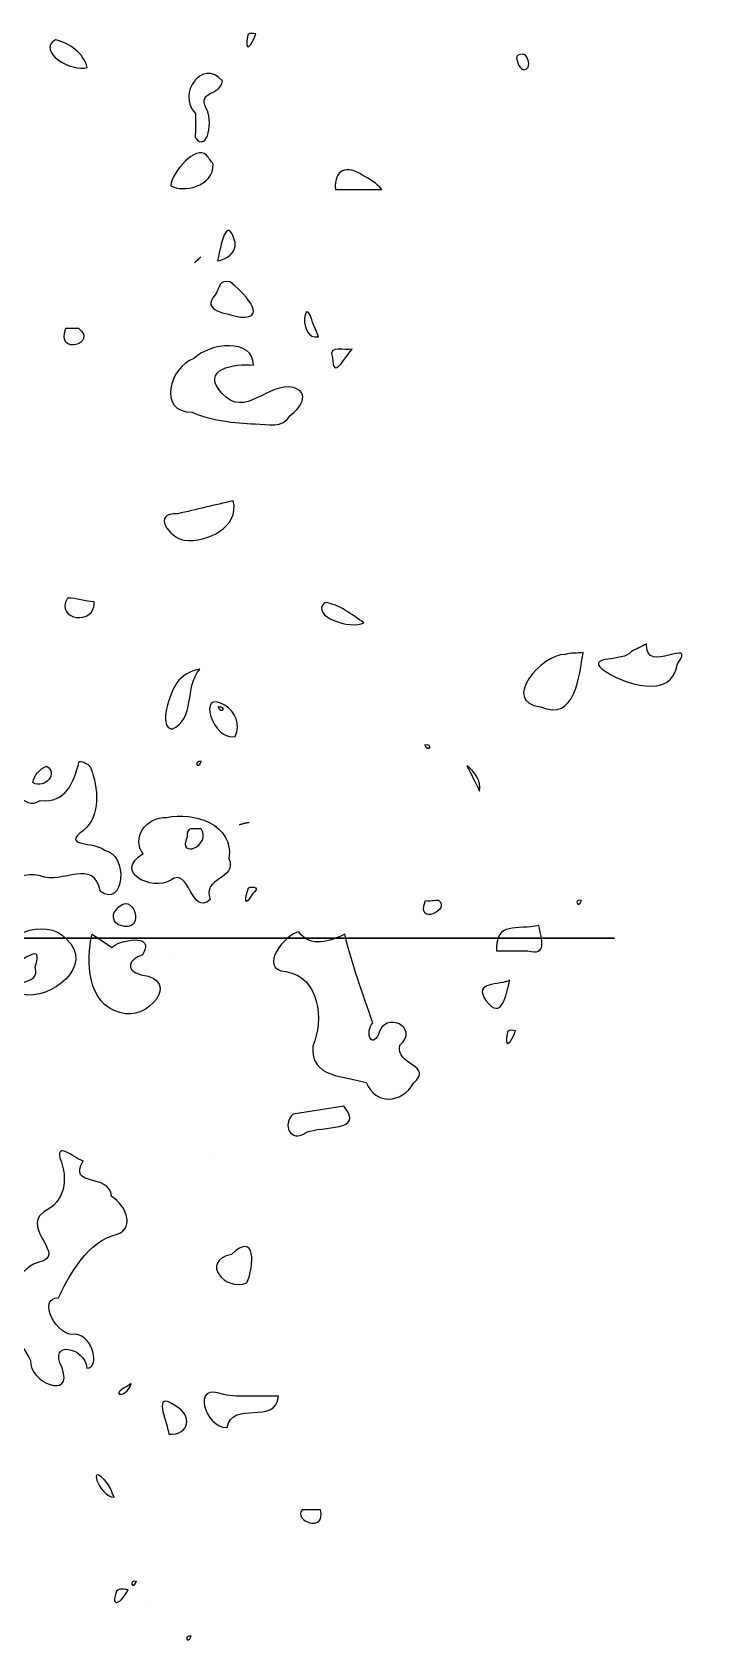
# Model space of a CAD drawing. Header units: centimetres. Extents: x -10.8 to 7.1, y -6.8 to 6.6.
# Drawn here: x 6.189 to 7.13, y -3.437 to -1.151 of the extents above; entities that cross this region are included whole.
import ezdxf

# ---------------------------------------------------------------- set-up
doc = ezdxf.new("R2010")
doc.units = ezdxf.units.CM
doc.header["$MEASUREMENT"] = 0
doc.layers.add('Layer 1', color=7, linetype='Continuous')

msp = doc.modelspace()

# ---------------------------------------------------------------- linework, layer by layer
at = {"layer": 'Layer 1'}
for points, knots in [([(6.26644, -1.20093), (6.245, -1.20843), (6.19339, -1.1776), (6.22166, -1.16156), (6.22166, -1.16156), (6.24145, -1.16687), (6.26095, -1.18016), (6.26644, -1.20093)], [0, 0, 0, 0, 0.3333333, 0.3333333, 0.3333333, 0.3333333, 1, 1, 1, 1]), ([(6.50512, -1.15322), (6.49873, -1.17054), (6.48858, -1.18291), (6.49355, -1.15484), (6.49355, -1.15484), (6.49598, -1.15103), (6.50165, -1.15318), (6.50512, -1.15322)], [0, 0, 0, 0, 0.3333333, 0.3333333, 0.3333333, 0.3333333, 1, 1, 1, 1]), ([(6.4195, -1.26626), (6.39211, -1.23836), (6.43003, -1.1871), (6.45761, -1.22003), (6.45761, -1.22003), (6.45587, -1.24166), (6.42223, -1.23206), (6.43478, -1.25912), (6.43478, -1.25912), (6.44475, -1.273), (6.43777, -1.32316), (6.41889, -1.30035), (6.41889, -1.30035), (6.42001, -1.2889), (6.41969, -1.27772), (6.41951, -1.26626), (6.41951, -1.26626), (6.41951, -1.26626), (6.4195, -1.26626), (6.4195, -1.26626)], [0, 0, 0, 0, 0.1666667, 0.1666667, 0.1666667, 0.1666667, 0.3333333, 0.3333333, 0.3333333, 0.3333333, 0.5, 0.5, 0.5, 0.5, 0.6666667, 0.6666667, 0.6666667, 0.6666667, 1, 1, 1, 1]), ([(6.88622, -1.18277), (6.90012, -1.20236), (6.88022, -1.21502), (6.87464, -1.19074), (6.87464, -1.19074), (6.87082, -1.18209), (6.88092, -1.18115), (6.88622, -1.18277)], [0, 0, 0, 0, 0.3333333, 0.3333333, 0.3333333, 0.3333333, 1, 1, 1, 1]), ([(6.44472, -1.33782), (6.44529, -1.37026), (6.40128, -1.37877), (6.38469, -1.36847), (6.38469, -1.36847), (6.38636, -1.34848), (6.4202, -1.31037), (6.43506, -1.32494), (6.43506, -1.32494), (6.43828, -1.32923), (6.4415, -1.33353), (6.44472, -1.33782)], [0, 0, 0, 0, 0.25, 0.25, 0.25, 0.25, 0.5, 0.5, 0.5, 0.5, 1, 1, 1, 1]), ([(6.68328, -1.3736), (6.68328, -1.3736), (6.61768, -1.3736), (6.61768, -1.3736), (6.61768, -1.3736), (6.61518, -1.34507), (6.63417, -1.33834), (6.65625, -1.35404), (6.65625, -1.35404), (6.6664, -1.35875), (6.67573, -1.36532), (6.68328, -1.3736)], [0, 0, 0, 0, 0.25, 0.25, 0.25, 0.25, 0.5, 0.5, 0.5, 0.5, 1, 1, 1, 1]), ([(6.45077, -1.47498), (6.45502, -1.45476), (6.46365, -1.4059), (6.47558, -1.44879), (6.47558, -1.44879), (6.47764, -1.4634), (6.46352, -1.47313), (6.45077, -1.47498)], [0, 0, 0, 0, 0.3333333, 0.3333333, 0.3333333, 0.3333333, 1, 1, 1, 1]), ([(6.46865, -1.5048), (6.48399, -1.51667), (6.52626, -1.55728), (6.48248, -1.55474), (6.48248, -1.55474), (6.46479, -1.54872), (6.42583, -1.54692), (6.4476, -1.52306), (6.4476, -1.52306), (6.45365, -1.51304), (6.45351, -1.50062), (6.46865, -1.50481), (6.46865, -1.50481), (6.46865, -1.50481), (6.46865, -1.5048), (6.46865, -1.5048)], [0, 0, 0, 0, 0.2, 0.2, 0.2, 0.2, 0.4, 0.4, 0.4, 0.4, 0.6, 0.6, 0.6, 0.6, 1, 1, 1, 1]), ([(6.59387, -1.58232), (6.56308, -1.58883), (6.57404, -1.51601), (6.58566, -1.56317), (6.58566, -1.56317), (6.5884, -1.56955), (6.59113, -1.57593), (6.59387, -1.58232)], [0, 0, 0, 0, 0.3333333, 0.3333333, 0.3333333, 0.3333333, 1, 1, 1, 1]), ([(6.23603, -1.5704), (6.22133, -1.61072), (6.28246, -1.5917), (6.25419, -1.5704), (6.25419, -1.5704), (6.24814, -1.57025), (6.24208, -1.57056), (6.23603, -1.5704)], [0, 0, 0, 0, 0.3333333, 0.3333333, 0.3333333, 0.3333333, 1, 1, 1, 1]), ([(6.41472, -1.68949), (6.36501, -1.68938), (6.38281, -1.62454), (6.41743, -1.61345), (6.41743, -1.61345), (6.43886, -1.59095), (6.50208, -1.58411), (6.50154, -1.62287), (6.50154, -1.62287), (6.47544, -1.61883), (6.42475, -1.62897), (6.45713, -1.66263), (6.45713, -1.66263), (6.49098, -1.69981), (6.52147, -1.64538), (6.5584, -1.65452), (6.5584, -1.65452), (6.58339, -1.66177), (6.56719, -1.68462), (6.55356, -1.69394), (6.55356, -1.69394), (6.54283, -1.71278), (6.52238, -1.7063), (6.50415, -1.70588), (6.50415, -1.70588), (6.47383, -1.70448), (6.44289, -1.70165), (6.41472, -1.68948), (6.41472, -1.68948), (6.41472, -1.68948), (6.41472, -1.68949), (6.41472, -1.68949)], [0, 0, 0, 0, 0.1111111, 0.1111111, 0.1111111, 0.1111111, 0.2222222, 0.2222222, 0.2222222, 0.2222222, 0.3333333, 0.3333333, 0.3333333, 0.3333333, 0.4444444, 0.4444444, 0.4444444, 0.4444444, 0.5555556, 0.5555556, 0.5555556, 0.5555556, 0.6666667, 0.6666667, 0.6666667, 0.6666667, 0.7777778, 0.7777778, 0.7777778, 0.7777778, 1, 1, 1, 1]), ([(6.64136, -1.60022), (6.6296, -1.6118), (6.61502, -1.64558), (6.61323, -1.61166), (6.61323, -1.61166), (6.60657, -1.5932), (6.63193, -1.60249), (6.64136, -1.60022)], [0, 0, 0, 0, 0.3333333, 0.3333333, 0.3333333, 0.3333333, 1, 1, 1, 1]), ([(6.47289, -1.81481), (6.48269, -1.85204), (6.43539, -1.87409), (6.40374, -1.8708), (6.40374, -1.8708), (6.38292, -1.86725), (6.35677, -1.83159), (6.39445, -1.83321), (6.39445, -1.83321), (6.42062, -1.82717), (6.44674, -1.82093), (6.47289, -1.81481)], [0, 0, 0, 0, 0.25, 0.25, 0.25, 0.25, 0.5, 0.5, 0.5, 0.5, 1, 1, 1, 1]), ([(6.27628, -1.95784), (6.27814, -1.99246), (6.22044, -1.98414), (6.23832, -1.95292), (6.23832, -1.95292), (6.25107, -1.95191), (6.26342, -1.95799), (6.27628, -1.95784)], [0, 0, 0, 0, 0.3333333, 0.3333333, 0.3333333, 0.3333333, 1, 1, 1, 1]), ([(6.65803, -1.98765), (6.63899, -1.9977), (6.58155, -1.97877), (6.60256, -1.95882), (6.60256, -1.95882), (6.62389, -1.96165), (6.64063, -1.97638), (6.65803, -1.98765)], [0, 0, 0, 0, 0.3333333, 0.3333333, 0.3333333, 0.3333333, 1, 1, 1, 1]), ([(7.05777, -2.01764), (7.05523, -2.06356), (7.13025, -2.0051), (7.1015, -2.04597), (7.1015, -2.04597), (7.09446, -2.09783), (7.02434, -2.07498), (6.99495, -2.05332), (6.99495, -2.05332), (6.97328, -2.03331), (7.02498, -2.04399), (7.03636, -2.02845), (7.03636, -2.02845), (7.04351, -2.02486), (7.05054, -2.02105), (7.05778, -2.01763), (7.05778, -2.01763), (7.05778, -2.01763), (7.05777, -2.01764), (7.05777, -2.01764)], [0, 0, 0, 0, 0.1666667, 0.1666667, 0.1666667, 0.1666667, 0.3333333, 0.3333333, 0.3333333, 0.3333333, 0.5, 0.5, 0.5, 0.5, 0.6666667, 0.6666667, 0.6666667, 0.6666667, 1, 1, 1, 1]), ([(6.96832, -2.02957), (6.96231, -2.06218), (6.9575, -2.12838), (6.9077, -2.10675), (6.9077, -2.10675), (6.85097, -2.09955), (6.90917, -2.03244), (6.94262, -2.03241), (6.94262, -2.03241), (6.95106, -2.03017), (6.95981, -2.03114), (6.96832, -2.02957)], [0, 0, 0, 0, 0.25, 0.25, 0.25, 0.25, 0.5, 0.5, 0.5, 0.5, 1, 1, 1, 1]), ([(6.4258, -2.05342), (6.40375, -2.07821), (6.41989, -2.1248), (6.38595, -2.13834), (6.38595, -2.13834), (6.36713, -2.13421), (6.38303, -2.08829), (6.39308, -2.07272), (6.39308, -2.07272), (6.40089, -2.06226), (6.41291, -2.05531), (6.4258, -2.05343), (6.4258, -2.05343), (6.4258, -2.05343), (6.4258, -2.05342), (6.4258, -2.05342)], [0, 0, 0, 0, 0.2, 0.2, 0.2, 0.2, 0.4, 0.4, 0.4, 0.4, 0.6, 0.6, 0.6, 0.6, 1, 1, 1, 1]), ([(6.47556, -2.14855), (6.44435, -2.15626), (6.42044, -2.08004), (6.46102, -2.10458), (6.46102, -2.10458), (6.476, -2.11338), (6.48407, -2.13239), (6.47556, -2.14855)], [0, 0, 0, 0, 0.3333333, 0.3333333, 0.3333333, 0.3333333, 1, 1, 1, 1]), ([(6.25517, -2.18433), (6.24671, -2.21439), (6.2371, -2.2431), (6.20001, -2.23949), (6.20001, -2.23949), (6.17328, -2.25653), (6.16388, -2.20917), (6.13436, -2.22899), (6.13436, -2.22899), (6.09915, -2.24148), (6.0586, -2.24401), (6.05467, -2.29083), (6.05467, -2.29083), (6.0443, -2.32066), (6.05928, -2.34446), (6.08907, -2.34431), (6.08907, -2.34431), (6.12203, -2.38501), (6.15986, -2.33603), (6.19959, -2.34615), (6.19959, -2.34615), (6.23141, -2.35931), (6.27648, -2.31972), (6.28494, -2.36854), (6.28494, -2.36854), (6.31846, -2.39254), (6.32571, -2.31579), (6.29062, -2.30974), (6.29062, -2.30974), (6.27732, -2.29694), (6.2279, -2.30568), (6.2612, -2.28184), (6.2612, -2.28184), (6.28586, -2.26092), (6.28184, -2.22098), (6.27146, -2.19371), (6.27146, -2.19371), (6.2681, -2.18818), (6.26183, -2.18391), (6.25518, -2.18434), (6.25518, -2.18434), (6.25518, -2.18434), (6.25517, -2.18433), (6.25517, -2.18433)], [0, 0, 0, 0, 0.0833333, 0.0833333, 0.0833333, 0.0833333, 0.1666667, 0.1666667, 0.1666667, 0.1666667, 0.25, 0.25, 0.25, 0.25, 0.3333333, 0.3333333, 0.3333333, 0.3333333, 0.4166667, 0.4166667, 0.4166667, 0.4166667, 0.5, 0.5, 0.5, 0.5, 0.5833333, 0.5833333, 0.5833333, 0.5833333, 0.6666667, 0.6666667, 0.6666667, 0.6666667, 0.75, 0.75, 0.75, 0.75, 0.8333333, 0.8333333, 0.8333333, 0.8333333, 1, 1, 1, 1]), ([(6.18946, -2.21415), (6.20746, -2.22422), (6.22589, -2.19975), (6.20852, -2.19099), (6.20852, -2.19099), (6.19929, -2.1949), (6.19048, -2.20379), (6.18946, -2.21415)], [0, 0, 0, 0, 0.3333333, 0.3333333, 0.3333333, 0.3333333, 1, 1, 1, 1]), ([(6.82162, -2.22607), (6.81566, -2.21414), (6.80969, -2.20222), (6.80373, -2.19029), (6.80373, -2.19029), (6.81437, -2.1988), (6.82467, -2.21146), (6.82162, -2.22607)], [0, 0, 0, 0, 0.3333333, 0.3333333, 0.3333333, 0.3333333, 1, 1, 1, 1]), ([(6.46691, -2.32149), (6.47402, -2.27324), (6.4172, -2.25475), (6.37895, -2.26349), (6.37895, -2.26349), (6.34892, -2.26223), (6.3288, -2.29345), (6.34542, -2.31467), (6.34542, -2.31467), (6.30243, -2.34041), (6.35809, -2.36874), (6.38462, -2.3523), (6.38462, -2.3523), (6.41184, -2.33239), (6.41217, -2.40401), (6.44044, -2.37986), (6.44044, -2.37986), (6.42769, -2.34751), (6.4795, -2.35211), (6.4669, -2.32148), (6.4669, -2.32148), (6.4669, -2.32148), (6.46691, -2.32149), (6.46691, -2.32149)], [0, 0, 0, 0, 0.1428571, 0.1428571, 0.1428571, 0.1428571, 0.2857143, 0.2857143, 0.2857143, 0.2857143, 0.4285714, 0.4285714, 0.4285714, 0.4285714, 0.5714286, 0.5714286, 0.5714286, 0.5714286, 0.7142857, 0.7142857, 0.7142857, 0.7142857, 1, 1, 1, 1]), ([(6.42782, -2.27975), (6.44284, -2.30396), (6.39323, -2.32346), (6.40771, -2.29094), (6.40771, -2.29094), (6.40675, -2.27536), (6.41666, -2.28021), (6.42782, -2.27975)], [0, 0, 0, 0, 0.3333333, 0.3333333, 0.3333333, 0.3333333, 1, 1, 1, 1]), ([(6.48169, -2.27378), (6.50137, -2.26886), (6.49917, -2.26941), (6.48273, -2.27352), (6.48273, -2.27352), (6.48273, -2.27352), (6.48169, -2.27378), (6.48169, -2.27378)], [0, 0, 0, 0, 0.3333333, 0.3333333, 0.3333333, 0.3333333, 1, 1, 1, 1]), ([(6.31203, -2.41585), (6.35247, -2.431), (6.33161, -2.35989), (6.30661, -2.39573), (6.30661, -2.39573), (6.30016, -2.40191), (6.3039, -2.41338), (6.31203, -2.41585)], [0, 0, 0, 0, 0.3333333, 0.3333333, 0.3333333, 0.3333333, 1, 1, 1, 1]), ([(6.49474, -2.36313), (6.48883, -2.37964), (6.48827, -2.39294), (6.50067, -2.37097), (6.50067, -2.37097), (6.51132, -2.36358), (6.50226, -2.36033), (6.49474, -2.36313)], [0, 0, 0, 0, 0.3333333, 0.3333333, 0.3333333, 0.3333333, 1, 1, 1, 1]), ([(6.74528, -2.38102), (6.72986, -2.41814), (6.78184, -2.39498), (6.76355, -2.38052), (6.76355, -2.38052), (6.75746, -2.38042), (6.75135, -2.3823), (6.74528, -2.38102)], [0, 0, 0, 0, 0.3333333, 0.3333333, 0.3333333, 0.3333333, 1, 1, 1, 1]), ([(6.17454, -2.51395), (6.21501, -2.5233), (6.27835, -2.47242), (6.23667, -2.43554), (6.23667, -2.43554), (6.20925, -2.40328), (6.13221, -2.42961), (6.15725, -2.47265), (6.15725, -2.47265), (6.17383, -2.47009), (6.20602, -2.43613), (6.19247, -2.47567), (6.19247, -2.47567), (6.20257, -2.50462), (6.14904, -2.48995), (6.17454, -2.51395)], [0, 0, 0, 0, 0.2, 0.2, 0.2, 0.2, 0.4, 0.4, 0.4, 0.4, 0.6, 0.6, 0.6, 0.6, 1, 1, 1, 1]), ([(6.90535, -2.41668), (6.90953, -2.43655), (6.918, -2.46005), (6.88976, -2.45246), (6.88976, -2.45246), (6.88976, -2.45246), (6.84572, -2.45247), (6.84572, -2.45247), (6.84572, -2.45247), (6.84353, -2.40989), (6.87499, -2.42315), (6.90535, -2.41669), (6.90535, -2.41669), (6.90535, -2.41669), (6.90535, -2.41668), (6.90535, -2.41668)], [0, 0, 0, 0, 0.2, 0.2, 0.2, 0.2, 0.4, 0.4, 0.4, 0.4, 0.6, 0.6, 0.6, 0.6, 1, 1, 1, 1]), ([(7.01262, -2.43457), (7.01262, -2.43457), (7.00044, -2.43457), (7.00044, -2.43457), (7.00044, -2.43457), (7.00044, -2.43457), (-10.78282, -2.43457), (-10.78282, -2.43457), (-10.78282, -2.43457), (-10.78282, -2.43457), (7.01262, -2.43457), (7.01262, -2.43457)], [0, 0, 0, 0, 0.25, 0.25, 0.25, 0.25, 0.5, 0.5, 0.5, 0.5, 1, 1, 1, 1]), ([(6.2732, -2.42861), (6.26454, -2.46688), (6.26619, -2.5285), (6.31262, -2.53977), (6.31262, -2.53977), (6.35173, -2.55386), (6.40092, -2.49327), (6.3428, -2.48641), (6.3428, -2.48641), (6.31863, -2.47977), (6.32545, -2.46442), (6.34449, -2.4581), (6.34449, -2.4581), (6.36518, -2.42543), (6.30836, -2.43821), (6.30165, -2.44758), (6.30165, -2.44758), (6.29217, -2.44126), (6.28268, -2.43493), (6.2732, -2.42861)], [0, 0, 0, 0, 0.1666667, 0.1666667, 0.1666667, 0.1666667, 0.3333333, 0.3333333, 0.3333333, 0.3333333, 0.5, 0.5, 0.5, 0.5, 0.6666667, 0.6666667, 0.6666667, 0.6666667, 1, 1, 1, 1]), ([(6.63101, -2.42861), (6.64038, -2.47158), (6.65687, -2.51396), (6.6704, -2.55447), (6.6704, -2.55447), (6.65939, -2.56665), (6.66733, -2.59157), (6.67862, -2.57111), (6.67862, -2.57111), (6.68655, -2.53601), (6.73829, -2.56114), (6.70862, -2.58596), (6.70862, -2.58596), (6.70233, -2.61527), (6.75755, -2.6141), (6.72796, -2.63999), (6.72796, -2.63999), (6.71199, -2.66904), (6.67416, -2.67109), (6.66122, -2.63916), (6.66122, -2.63916), (6.63237, -2.629), (6.58101, -2.63368), (6.58585, -2.58739), (6.58585, -2.58739), (6.60101, -2.55001), (6.59591, -2.48969), (6.54735, -2.4819), (6.54735, -2.4819), (6.50597, -2.47804), (6.54819, -2.42742), (6.56602, -2.42568), (6.56602, -2.42568), (6.5825, -2.44918), (6.6101, -2.43877), (6.631, -2.42862), (6.631, -2.42862), (6.631, -2.42862), (6.63101, -2.42861), (6.63101, -2.42861)], [0, 0, 0, 0, 0.0909091, 0.0909091, 0.0909091, 0.0909091, 0.1818182, 0.1818182, 0.1818182, 0.1818182, 0.2727273, 0.2727273, 0.2727273, 0.2727273, 0.3636364, 0.3636364, 0.3636364, 0.3636364, 0.4545455, 0.4545455, 0.4545455, 0.4545455, 0.5454545, 0.5454545, 0.5454545, 0.5454545, 0.6363636, 0.6363636, 0.6363636, 0.6363636, 0.7272727, 0.7272727, 0.7272727, 0.7272727, 0.8181818, 0.8181818, 0.8181818, 0.8181818, 1, 1, 1, 1]), ([(6.86428, -2.49396), (6.85939, -2.51398), (6.85356, -2.55304), (6.83067, -2.52284), (6.83067, -2.52284), (6.81158, -2.49546), (6.85022, -2.50166), (6.86428, -2.49396)], [0, 0, 0, 0, 0.3333333, 0.3333333, 0.3333333, 0.3333333, 1, 1, 1, 1]), ([(6.87266, -2.56561), (6.86627, -2.58293), (6.85612, -2.5953), (6.86109, -2.56723), (6.86109, -2.56723), (6.86352, -2.56342), (6.86919, -2.56557), (6.87266, -2.56561)], [0, 0, 0, 0, 0.3333333, 0.3333333, 0.3333333, 0.3333333, 1, 1, 1, 1]), ([(6.6294, -2.67272), (6.66054, -2.70903), (6.59824, -2.70034), (6.57683, -2.70947), (6.57683, -2.70947), (6.55331, -2.72584), (6.54175, -2.69832), (6.55769, -2.68375), (6.55769, -2.68375), (6.55769, -2.68375), (6.6294, -2.67272), (6.6294, -2.67272)], [0, 0, 0, 0, 0.25, 0.25, 0.25, 0.25, 0.5, 0.5, 0.5, 0.5, 1, 1, 1, 1]), ([(6.26081, -2.75001), (6.23815, -2.78868), (6.29773, -2.76607), (6.30089, -2.80033), (6.30089, -2.80033), (6.32153, -2.81313), (6.33779, -2.84989), (6.30124, -2.85601), (6.30124, -2.85601), (6.26214, -2.86951), (6.23659, -2.9205), (6.22595, -2.94387), (6.22595, -2.94387), (6.19436, -2.9436), (6.2233, -3.00092), (6.24921, -2.99557), (6.24921, -2.99557), (6.27556, -2.99725), (6.28465, -3.04484), (6.26592, -3.04351), (6.26592, -3.04351), (6.26329, -3.01385), (6.21007, -3.00267), (6.23086, -3.0434), (6.23086, -3.0434), (6.24707, -3.08931), (6.18398, -3.06412), (6.18621, -3.03261), (6.18621, -3.03261), (6.17404, -3.00772), (6.14808, -2.9859), (6.15323, -2.95529), (6.15323, -2.95529), (6.145, -2.93676), (6.11259, -2.90536), (6.15311, -2.91103), (6.15311, -2.91103), (6.17712, -2.9184), (6.17757, -2.89759), (6.19794, -2.89347), (6.19794, -2.89347), (6.23936, -2.88416), (6.17289, -2.8477), (6.20428, -2.82253), (6.20428, -2.82253), (6.23538, -2.80782), (6.23976, -2.77668), (6.22782, -2.74586), (6.22782, -2.74586), (6.22251, -2.721), (6.25235, -2.74963), (6.26078, -2.75002), (6.26078, -2.75002), (6.26078, -2.75002), (6.26081, -2.75001), (6.26081, -2.75001)], [0, 0, 0, 0, 0.0666667, 0.0666667, 0.0666667, 0.0666667, 0.1333333, 0.1333333, 0.1333333, 0.1333333, 0.2, 0.2, 0.2, 0.2, 0.2666667, 0.2666667, 0.2666667, 0.2666667, 0.3333333, 0.3333333, 0.3333333, 0.3333333, 0.4, 0.4, 0.4, 0.4, 0.4666667, 0.4666667, 0.4666667, 0.4666667, 0.5333333, 0.5333333, 0.5333333, 0.5333333, 0.6, 0.6, 0.6, 0.6, 0.6666667, 0.6666667, 0.6666667, 0.6666667, 0.7333333, 0.7333333, 0.7333333, 0.7333333, 0.8, 0.8, 0.8, 0.8, 0.8666667, 0.8666667, 0.8666667, 0.8666667, 1, 1, 1, 1]), ([(6.49219, -2.92269), (6.46156, -2.93581), (6.42517, -2.89237), (6.47068, -2.88246), (6.47068, -2.88246), (6.50518, -2.84882), (6.50301, -2.89989), (6.49219, -2.92269)], [0, 0, 0, 0, 0.3333333, 0.3333333, 0.3333333, 0.3333333, 1, 1, 1, 1]), ([(6.47741, -3.08347), (6.47741, -3.08347), (6.53705, -3.08347), (6.53705, -3.08347), (6.53705, -3.08347), (6.53258, -3.12581), (6.47183, -3.08776), (6.4642, -3.12798), (6.4642, -3.12798), (6.43307, -3.12874), (6.41229, -3.06145), (6.4594, -3.08124), (6.4594, -3.08124), (6.46541, -3.08198), (6.47141, -3.08273), (6.47742, -3.08347), (6.47742, -3.08347), (6.47742, -3.08347), (6.47741, -3.08347), (6.47741, -3.08347)], [0, 0, 0, 0, 0.1666667, 0.1666667, 0.1666667, 0.1666667, 0.3333333, 0.3333333, 0.3333333, 0.3333333, 0.5, 0.5, 0.5, 0.5, 0.6666667, 0.6666667, 0.6666667, 0.6666667, 1, 1, 1, 1]), ([(6.32833, -3.06564), (6.32212, -3.0876), (6.29539, -3.08257), (6.32346, -3.06929), (6.32346, -3.06929), (6.32346, -3.06929), (6.32833, -3.06564), (6.32833, -3.06564)], [0, 0, 0, 0, 0.3333333, 0.3333333, 0.3333333, 0.3333333, 1, 1, 1, 1]), ([(6.38206, -3.1372), (6.37899, -3.11866), (6.35733, -3.07298), (6.39163, -3.09761), (6.39163, -3.09761), (6.41542, -3.10974), (6.41147, -3.13919), (6.38206, -3.1372)], [0, 0, 0, 0, 0.3333333, 0.3333333, 0.3333333, 0.3333333, 1, 1, 1, 1]), ([(6.30437, -3.22665), (6.28209, -3.2252), (6.26517, -3.17104), (6.29524, -3.20707), (6.29524, -3.20707), (6.29929, -3.2131), (6.3015, -3.22005), (6.30437, -3.22665)], [0, 0, 0, 0, 0.3333333, 0.3333333, 0.3333333, 0.3333333, 1, 1, 1, 1]), ([(6.59648, -3.24452), (6.60455, -3.27809), (6.55701, -3.25944), (6.57058, -3.24452), (6.57058, -3.24452), (6.57058, -3.24452), (6.59648, -3.24452), (6.59648, -3.24452)], [0, 0, 0, 0, 0.3333333, 0.3333333, 0.3333333, 0.3333333, 1, 1, 1, 1]), ([(6.3241, -3.35786), (6.31622, -3.37486), (6.29806, -3.38704), (6.30791, -3.35973), (6.30791, -3.35973), (6.31218, -3.3555), (6.31891, -3.35688), (6.3241, -3.35786)], [0, 0, 0, 0, 0.3333333, 0.3333333, 0.3333333, 0.3333333, 1, 1, 1, 1])]:
    msp.add_open_spline(points, degree=3, knots=knots, dxfattribs=at)
for points in [[(6.42703, -1.46902), (6.41707, -1.47899), (6.41429, -1.48176), (6.42703, -1.46902)], [(6.45165, -2.10681), (6.4572, -2.12029), (6.46322, -2.10391), (6.45165, -2.10681)], [(6.74408, -2.16048), (6.74963, -2.17396), (6.75565, -2.15758), (6.74408, -2.16048)], [(6.428, -2.18433), (6.42245, -2.19781), (6.41643, -2.18143), (6.428, -2.18433)], [(6.96597, -2.38102), (6.96042, -2.3945), (6.9544, -2.37812), (6.96597, -2.38102)], [(6.38646, -2.45843), (6.38646, -2.45843), (6.38646, -2.45843), (6.38646, -2.45843)], [(6.44589, -2.73805), (6.44589, -2.73805), (6.44589, -2.73805), (6.44589, -2.73805)], [(6.33602, -3.34594), (6.33047, -3.35942), (6.32445, -3.34304), (6.33602, -3.34594)], [(6.35391, -3.38172), (6.35391, -3.38172), (6.35391, -3.38172), (6.35391, -3.38172)], [(6.41368, -3.42347), (6.40813, -3.43695), (6.40211, -3.42057), (6.41368, -3.42347)]]:
    msp.add_open_spline(points, degree=3, dxfattribs=at)

doc.saveas('drawing.dxf')
